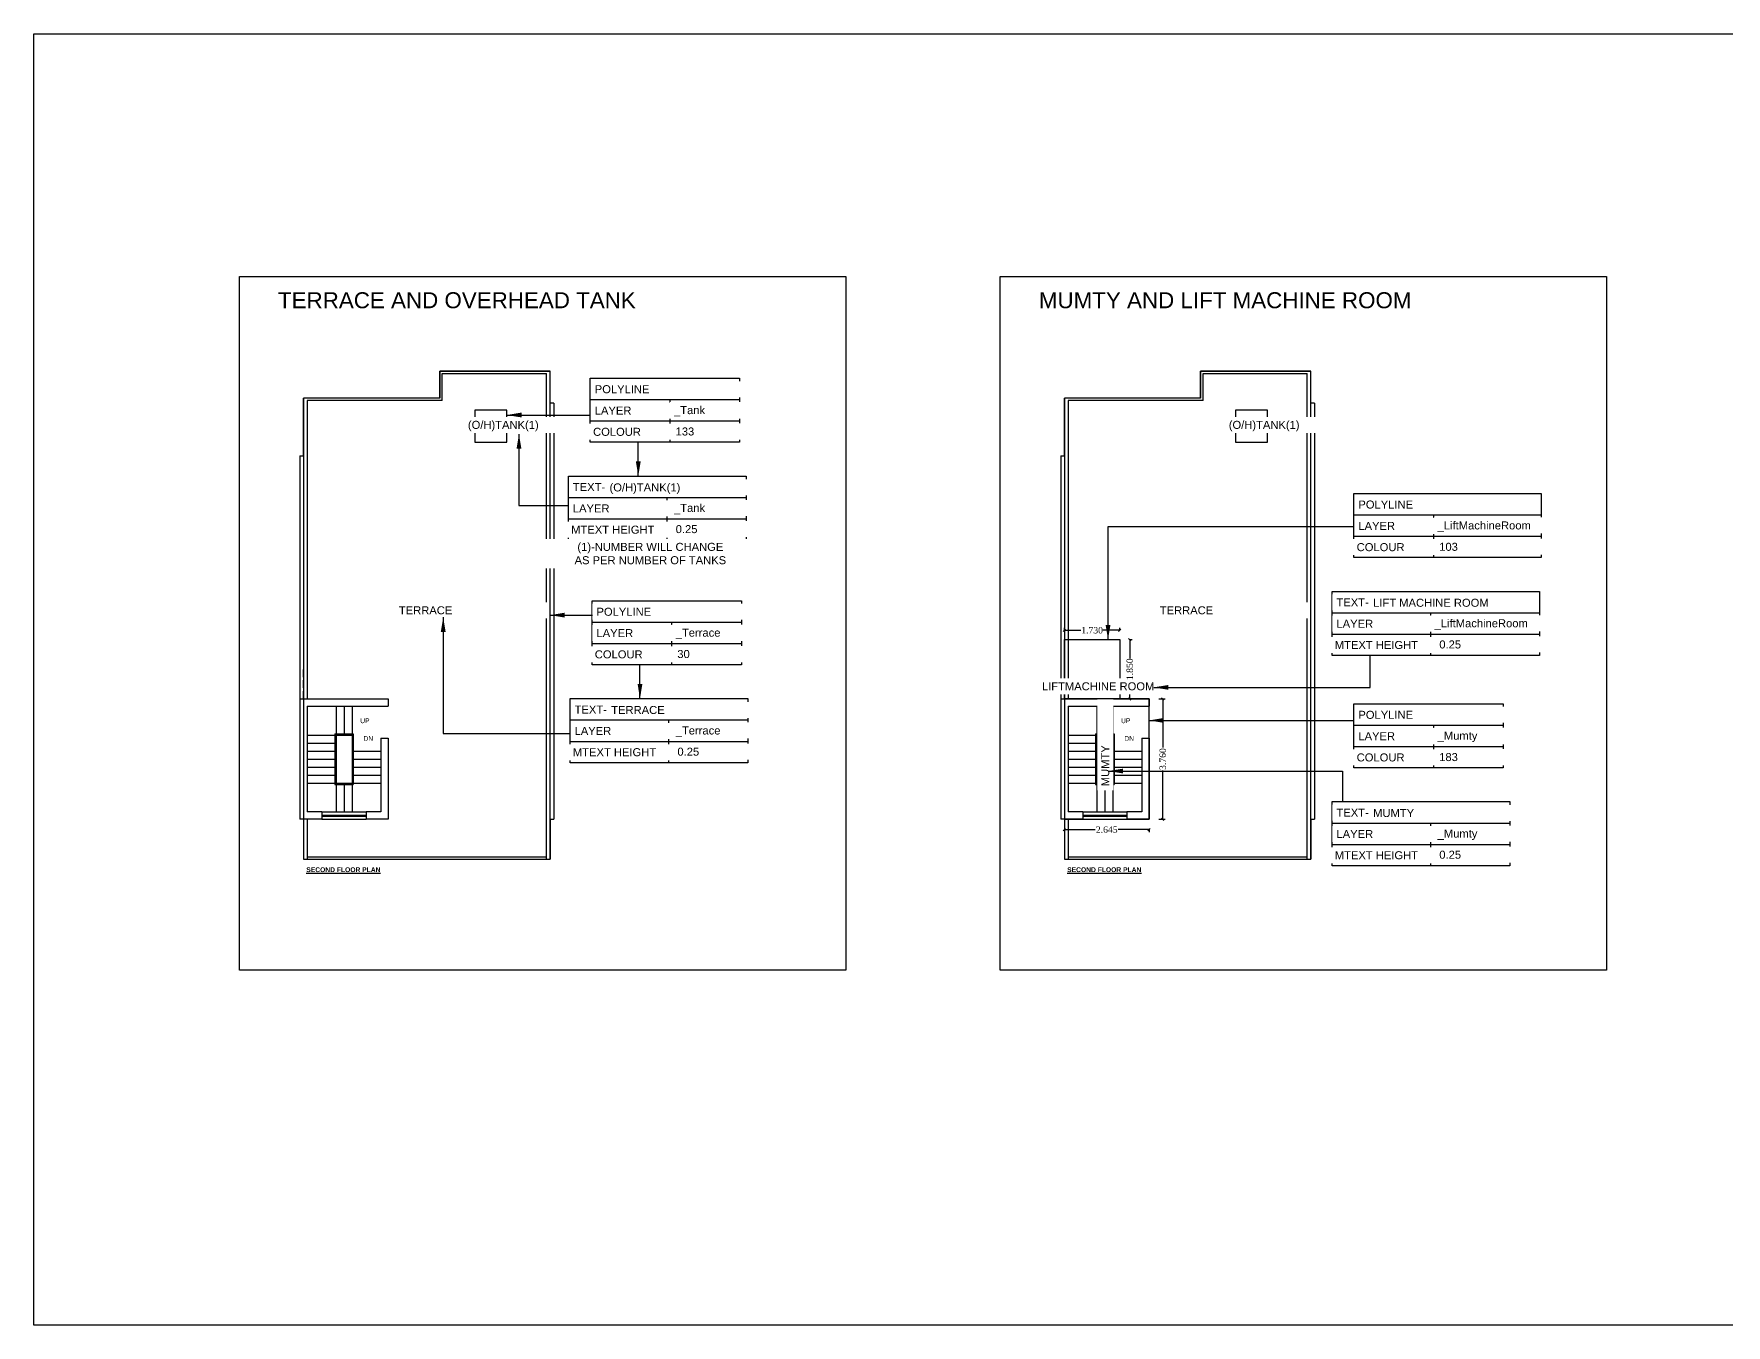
# Model space of a CAD drawing. Header units: metres. Extents: x 180 to 389, y -165 to 195.
# Drawn here: x 180.4 to 233.3, y -56 to -15.6 of the extents above; entities that cross this region are included whole.
import ezdxf

# ---------------------------------------------------------------- set-up
doc = ezdxf.new("R2010")
doc.units = ezdxf.units.M
doc.header["$LTSCALE"] = 2
doc.header["$MEASUREMENT"] = 0
doc.linetypes.add('ACAD_ISO02W100', pattern=[15, 12, -3])
for name, color, linetype in [('_Dimension', 87, 'Continuous'), ('_LiftMachineRoom', 103, 'Continuous'), ('_Mumty', 183, 'Continuous'), ('_Tank', 133, 'Continuous'), ('_Terrace', 30, 'Continuous')]:
    doc.layers.add(name, color=color, linetype=linetype)
doc.styles.add('DRAWING', font='times.ttf', dxfattribs={"height": 0.2})
doc.styles.get("Standard").update_dxf_attribs({"font": 'arial.ttf'})
doc.dimstyles.new('Copy of DRAWING', dxfattribs={"dimtxt": 0.2, "dimasz": 0.46, "dimexe": 0.076, "dimexo": 0.3, "dimgap": 0.037, "dimtad": 0, "dimdec": 3, "dimzin": 0, "dimdsep": 46, "dimtxsty": 'DRAWING', "dimblk": 'ARCHTICK', "dimtsz": 0.037, "dimcen": 0.09, "dimclre": 256, "dimclrt": 256, "dimadec": 0, "dimazin": 0, "dimtfac": 1, "dimtdec": 3, "dimtix": 1, "dimtofl": 0, "dimtmove": 2, "dimatfit": 3, "dimfxl": 1, "dimtolj": 1, "dimtzin": 0, "dimarcsym": 0})
doc.dimstyles.new('DRAWING', dxfattribs={"dimtxt": 0.2, "dimasz": 0.076, "dimexe": 0.076, "dimexo": 0.3, "dimgap": 0.037, "dimtad": 0, "dimdec": 3, "dimzin": 0, "dimdsep": 46, "dimtxsty": 'DRAWING', "dimblk": 'ARCHTICK', "dimtsz": 0.037, "dimcen": 0.09, "dimclre": 256, "dimclrt": 256, "dimadec": 0, "dimazin": 0, "dimtfac": 1, "dimtdec": 3, "dimtix": 1, "dimtofl": 0, "dimtmove": 2, "dimatfit": 3, "dimfxl": 1, "dimtolj": 1, "dimtzin": 0, "dimarcsym": 0})

# ---------------------------------------------------------------- blocks, each defined once
blk = doc.blocks.new('_ArchTick')
blk = doc.blocks.new('*D396')
at = {"layer": '_Dimension', "linetype": 'ByBlock', "lineweight": -2, "ltscale": 0.01}
for p, q in [((215.545, -36.406), (215.748, -36.406)), ((215.545, -40.166), (215.748, -40.166))]:
    blk.add_line(p, q, dxfattribs=at)
at = {"layer": '_Dimension', "color": 0, "linetype": 'ByBlock', "lineweight": -2, "ltscale": 0.01}
for p, q in [((215.709, -36.443), (215.635, -36.369)), ((215.672, -36.406), (215.672, -37.928)), ((215.672, -40.166), (215.672, -38.644)), ((215.635, -40.129), (215.709, -40.203))]:
    blk.add_line(p, q, dxfattribs=at)
at = {"layer": 'Defpoints', "color": 0, "ltscale": 0.01}
for p in [(215.245, -36.406), (215.245, -40.166), (215.672, -40.166)]:
    blk.add_point(p, dxfattribs=at)
at = {"layer": '_Dimension', "ltscale": 0.01, "insert": (215.672, -38.286), "char_height": 0.2, "attachment_point": 5, "rotation": 90, "style": 'DRAWING'}
blk.add_mtext('\\A1;3.760', dxfattribs=at)
blk = doc.blocks.new('*D397')
at = {"layer": '_Dimension', "color": 0, "linetype": 'ByBlock', "lineweight": -2, "ltscale": 0.01}
for p, q in [((212.637, -40.453), (212.563, -40.527)), ((212.6, -40.49), (213.566, -40.49)), ((215.245, -40.49), (214.279, -40.49)), ((215.208, -40.527), (215.282, -40.453))]:
    blk.add_line(p, q, dxfattribs=at)
at = {"layer": '_Dimension', "linetype": 'ByBlock', "lineweight": -2, "ltscale": 0.01}
for p, q in [((212.6, -40.466), (212.6, -40.566)), ((215.245, -40.466), (215.245, -40.566))]:
    blk.add_line(p, q, dxfattribs=at)
at = {"layer": 'Defpoints', "color": 0, "ltscale": 0.01}
for p in [(212.6, -40.166), (215.245, -40.166), (215.245, -40.49)]:
    blk.add_point(p, dxfattribs=at)
at = {"layer": '_Dimension', "ltscale": 0.01, "insert": (213.922, -40.49), "char_height": 0.2, "attachment_point": 5, "style": 'DRAWING'}
blk.add_mtext('\\A1;2.645', dxfattribs=at)
blk = doc.blocks.new('*D398')
at = {"layer": '_Dimension', "color": 0, "linetype": 'ByBlock', "lineweight": -2, "ltscale": 0.01}
for p, q in [((214.679, -34.592), (214.605, -34.518)), ((214.642, -34.555), (214.642, -35.134)), ((214.642, -36.406), (214.642, -35.827)), ((214.605, -36.369), (214.679, -36.443))]:
    blk.add_line(p, q, dxfattribs=at)
at = {"layer": '_Dimension', "linetype": 'ByBlock', "lineweight": -2, "ltscale": 0.01}
for p, q in [((214.63, -34.555), (214.718, -34.555)), ((214.63, -36.406), (214.718, -36.406))]:
    blk.add_line(p, q, dxfattribs=at)
at = {"layer": 'Defpoints', "color": 0, "ltscale": 0.01}
for p in [(214.33, -34.555), (214.33, -36.406), (214.642, -36.406)]:
    blk.add_point(p, dxfattribs=at)
at = {"layer": '_Dimension', "ltscale": 0.01, "insert": (214.642, -35.48), "char_height": 0.2, "attachment_point": 5, "rotation": 90, "style": 'DRAWING'}
blk.add_mtext('\\A1;1.850', dxfattribs=at)
blk = doc.blocks.new('*D407')
at = {"layer": '_Dimension', "color": 0, "linetype": 'ByBlock', "lineweight": -2, "ltscale": 0.01}
for p, q in [((212.637, -34.227), (212.563, -34.301)), ((212.6, -34.264), (213.118, -34.264)), ((214.33, -34.264), (213.812, -34.264)), ((214.293, -34.301), (214.367, -34.227))]:
    blk.add_line(p, q, dxfattribs=at)
at = {"layer": '_Dimension', "linetype": 'ByBlock', "lineweight": -2, "ltscale": 0.01}
for p, q in [((212.6, -34.255), (212.6, -34.188)), ((214.33, -34.255), (214.33, -34.188))]:
    blk.add_line(p, q, dxfattribs=at)
at = {"layer": 'Defpoints', "color": 0, "ltscale": 0.01}
for p in [(214.33, -34.264), (212.6, -34.555), (214.33, -34.555)]:
    blk.add_point(p, dxfattribs=at)
at = {"layer": '_Dimension', "ltscale": 0.01, "insert": (213.465, -34.264), "char_height": 0.2, "attachment_point": 5, "style": 'DRAWING'}
blk.add_mtext('\\A1;1.730', dxfattribs=at)

msp = doc.modelspace()

# ---------------------------------------------------------------- linework, layer by layer
at = {"ltscale": 0.01}
for p, q in [((193.0868, -26.1657), (196.5318, -26.1657)), ((193.0868, -27.0107), (193.0868, -26.1657)), ((193.1668, -27.0907), (193.1668, -26.2457)), ((193.1668, -26.2457), (196.4168, -26.2457)), ((196.4168, -41.4157), (196.4168, -26.2457)), ((196.5318, -27.1657), (196.5318, -26.1657)), ((216.855, -26.1657), (220.3, -26.1657)), ((216.855, -27.0107), (216.855, -26.1657)), ((216.935, -27.0907), (216.935, -26.2457)), ((216.935, -26.2457), (220.185, -26.2457)), ((220.185, -41.4157), (220.185, -26.2457)), ((220.3, -27.1657), (220.3, -26.1657)), ((193.0868, -27.0107), (188.8318, -27.0107)), ((188.8318, -28.8107), (188.8318, -27.0107)), ((188.9468, -27.0907), (188.9468, -36.4057)), ((193.1668, -27.0907), (188.9468, -27.0907)), ((196.6468, -27.1657), (196.5318, -27.1657)), ((196.6468, -27.1657), (196.6468, -40.1657)), ((197.7902, -27.0583), (202.4544, -27.0583)), ((216.855, -27.0107), (212.6, -27.0107)), ((212.6, -28.8107), (212.6, -27.0107)), ((212.715, -27.0907), (212.715, -36.4057)), ((216.935, -27.0907), (212.715, -27.0907)), ((220.415, -27.1657), (220.3, -27.1657)), ((220.415, -27.1657), (220.415, -40.1657)), ((188.7168, -28.8107), (188.7168, -36.4057)), ((188.7168, -28.8107), (188.8318, -28.8107)), ((212.485, -28.8107), (212.485, -36.4057)), ((212.485, -28.8107), (212.6, -28.8107)), ((197.1063, -30.114), (202.6591, -30.114)), ((221.6441, -30.6603), (227.4908, -30.6603)), ((197.1063, -30.7813), (202.6591, -30.7813)), ((221.6441, -31.3276), (227.4908, -31.3276)), ((220.9602, -33.7159), (227.4396, -33.7159)), ((197.8437, -34.0092), (202.5079, -34.0092)), ((197.8437, -34.6765), (202.5079, -34.6765)), ((220.9602, -34.3832), (227.4396, -34.3832)), ((188.7168, -36.4057), (188.7168, -40.1657)), ((188.7168, -36.4057), (191.4768, -36.4057)), ((188.8318, -36.4057), (188.8318, -40.1657)), ((191.4768, -36.4057), (191.4768, -36.6357)), ((212.485, -36.4057), (212.485, -40.1657)), ((212.485, -36.4057), (215.245, -36.4057)), ((212.6, -36.4057), (212.6, -40.1657)), ((215.245, -36.4057), (215.245, -36.6357)), ((188.9468, -36.6357), (188.9468, -39.9357)), ((188.9468, -36.6357), (191.4768, -36.6357)), ((189.8468, -36.6357), (189.8468, -39.9357)), ((189.8468, -36.6357), (189.8468, -39.9357)), ((190.0968, -36.6357), (190.0968, -37.5357)), ((190.3468, -36.6357), (190.3468, -37.5357)), ((212.715, -36.6357), (212.715, -39.9357)), ((212.715, -36.6357), (215.245, -36.6357)), ((213.615, -36.6357), (213.615, -39.9357)), ((213.615, -36.6357), (213.615, -39.9357)), ((213.865, -36.6357), (213.865, -37.5357)), ((214.115, -36.6357), (214.115, -37.5357)), ((189.8068, -37.4957), (190.3868, -37.4957)), ((189.8068, -37.4957), (189.8068, -39.0757)), ((189.8268, -37.5157), (190.3668, -37.5157)), ((189.8268, -37.5157), (189.8268, -39.0557)), ((190.3668, -37.5157), (190.3668, -39.0557)), ((190.3868, -37.4957), (190.3868, -39.0757)), ((197.1599, -37.0648), (202.7126, -37.0648)), ((213.575, -37.4957), (214.155, -37.4957)), ((213.575, -37.4957), (213.575, -39.0757)), ((213.595, -37.5157), (214.135, -37.5157)), ((213.595, -37.5157), (213.595, -39.0557)), ((214.135, -37.5157), (214.135, -39.0557)), ((214.155, -37.4957), (214.155, -39.0757)), ((221.6441, -37.2276), (226.3082, -37.2276)), ((188.9468, -37.5357), (190.3468, -37.5357)), ((188.9468, -37.7857), (189.8468, -37.7857)), ((188.9468, -38.0357), (189.8468, -38.0357)), ((190.3468, -37.5357), (190.3468, -39.9357)), ((190.3468, -38.0357), (191.2468, -38.0357)), ((191.2468, -37.6357), (191.2468, -39.9357)), ((191.2468, -37.6357), (191.4768, -37.6357)), ((191.4768, -37.6357), (191.4768, -40.1657)), ((197.1599, -37.7321), (202.7126, -37.7321)), ((212.715, -37.5357), (214.115, -37.5357)), ((212.715, -37.7857), (213.615, -37.7857)), ((212.715, -38.0357), (213.615, -38.0357)), ((214.115, -37.5357), (214.115, -39.9357)), ((214.115, -38.0357), (215.015, -38.0357)), ((215.015, -37.6357), (215.015, -39.9357)), ((215.015, -37.6357), (215.245, -37.6357)), ((215.245, -37.6357), (215.245, -40.1657)), ((221.6441, -37.8949), (226.3082, -37.8949)), ((188.9468, -38.2857), (189.8468, -38.2857)), ((188.9468, -38.5357), (189.8468, -38.5357)), ((190.3468, -38.2857), (191.2468, -38.2857)), ((190.3468, -38.5357), (191.2468, -38.5357)), ((212.715, -38.2857), (213.615, -38.2857)), ((212.715, -38.5357), (213.615, -38.5357)), ((214.115, -38.2857), (215.015, -38.2857)), ((214.115, -38.5357), (215.015, -38.5357)), ((188.9468, -38.7857), (189.8468, -38.7857)), ((188.9468, -39.0357), (191.2468, -39.0357)), ((189.8068, -39.0757), (190.3868, -39.0757)), ((189.8268, -39.0557), (190.3668, -39.0557)), ((190.0968, -39.0357), (190.0968, -39.9357)), ((190.3468, -38.7857), (191.2468, -38.7857)), ((212.715, -38.7857), (213.615, -38.7857)), ((212.715, -39.0357), (215.015, -39.0357)), ((213.575, -39.0757), (214.155, -39.0757)), ((213.595, -39.0557), (214.135, -39.0557)), ((213.865, -39.0357), (213.865, -39.9357)), ((214.115, -38.7857), (215.015, -38.7857)), ((189.4068, -40.1657), (188.7168, -40.1657)), ((188.8318, -40.1657), (188.8318, -41.4157)), ((189.4068, -39.9357), (188.9468, -39.9357)), ((188.9468, -40.1657), (188.9468, -41.4157)), ((189.4068, -39.9357), (189.4068, -40.1657)), ((189.4068, -39.9357), (190.7868, -39.9357)), ((189.4068, -40.0357), (190.7868, -40.0357)), ((189.4068, -40.0657), (190.7868, -40.0657)), ((189.4068, -40.1657), (190.7868, -40.1657)), ((191.2468, -39.9357), (190.7868, -39.9357)), ((190.7868, -39.9357), (190.7868, -40.1657)), ((191.4768, -40.1657), (190.7868, -40.1657)), ((196.5318, -40.1657), (196.6468, -40.1657)), ((196.5318, -40.1657), (196.5318, -41.4157)), ((213.175, -40.1657), (212.485, -40.1657)), ((212.6, -40.1657), (212.6, -41.4157)), ((213.175, -39.9357), (212.715, -39.9357)), ((212.715, -40.1657), (212.715, -41.4157)), ((213.175, -39.9357), (213.175, -40.1657)), ((213.175, -39.9357), (214.555, -39.9357)), ((213.175, -40.0357), (214.555, -40.0357)), ((213.175, -40.0657), (214.555, -40.0657)), ((213.175, -40.1657), (214.555, -40.1657)), ((215.015, -39.9357), (214.555, -39.9357)), ((214.555, -39.9357), (214.555, -40.1657)), ((215.245, -40.1657), (214.555, -40.1657)), ((220.3, -40.1657), (220.415, -40.1657)), ((220.3, -40.1657), (220.3, -41.4157)), ((220.9602, -40.2832), (226.513, -40.2832)), ((220.9602, -40.9505), (226.513, -40.9505)), ((188.8318, -41.4157), (196.5318, -41.4157)), ((188.9468, -41.3357), (196.4168, -41.3357)), ((212.6, -41.4157), (220.3, -41.4157)), ((212.715, -41.3357), (220.185, -41.3357))]:
    msp.add_line(p, q, dxfattribs=at)
at = {"linetype": 'ACAD_ISO02W100', "ltscale": 0.01}
for p, q in [((188.8318, -36.4057), (188.8318, -35.4057)), ((212.6, -36.4057), (212.6, -35.4057))]:
    msp.add_line(p, q, dxfattribs=at)
at = {"ltscale": 0.01}
for points in [[(180.407, -15.635), (389.0953, -15.635), (389.0953, -55.9661), (180.407, -55.9661)], [(197.1063, -29.4467), (202.6591, -29.4467), (202.6591, -31.4486), (197.1063, -31.4486)], [(221.6441, -29.993), (227.4908, -29.993), (227.4908, -31.9949), (221.6441, -31.9949)], [(220.9602, -33.0486), (227.4396, -33.0486), (227.4396, -35.0505), (220.9602, -35.0505)], [(197.8437, -33.3419), (202.5079, -33.3419), (202.5079, -35.3438), (197.8437, -35.3438)], [(197.1599, -36.3975), (202.7126, -36.3975), (202.7126, -38.3994), (197.1599, -38.3994)], [(221.6441, -36.5603), (226.3082, -36.5603), (226.3082, -38.5622), (221.6441, -38.5622)], [(220.9602, -39.6159), (226.513, -39.6159), (226.513, -41.6178), (220.9602, -41.6178)]]:
    msp.add_lwpolyline(points, close=True, dxfattribs=at)
at = {"layer": '_Mumty', "ltscale": 0.01}
msp.add_lwpolyline([(215.245, -36.4057), (212.6, -36.4057), (212.6, -40.1657), (215.245, -40.1657)], close=True, dxfattribs=at)
at = {"layer": '_Tank', "ltscale": 0.01}
for points in [[(194.1806, -28.3876), (195.1806, -28.3876), (195.1806, -27.3876), (194.1806, -27.3876)], [(217.9487, -28.3876), (218.9487, -28.3876), (218.9487, -27.3876), (217.9487, -27.3876)]]:
    msp.add_lwpolyline(points, close=True, dxfattribs=at)
at = {"layer": '_Terrace', "ltscale": 0.01}
for points in [[(188.8318, -27.0107), (188.8318, -41.4157), (196.5318, -41.4157), (196.5318, -26.1657), (193.0868, -26.1657), (193.0868, -27.0107)], [(212.6, -27.0107), (212.6, -41.4157), (220.3, -41.4157), (220.3, -26.1657), (216.855, -26.1657), (216.855, -27.0107)]]:
    msp.add_lwpolyline(points, close=True, dxfattribs=at)

# ---------------------------------------------------------------- texts
at = {"ltscale": 0.01, "char_height": 0.15, "width": 2.413672, "attachment_point": 1}
for s, insert in [('UP', (190.6023, -37.0138)), ('UP', (214.3705, -37.0138)), ('DN', (190.7031, -37.5661)), ('DN', (214.4713, -37.5661)), ('\\fArial|b1|i0|c0|p34;\\LSECOND FLOOR PLAN', (188.9186, -41.6668)), ('\\fArial|b1|i0|c0|p34;\\LSECOND FLOOR PLAN', (212.6867, -41.6668))]:
    msp.add_mtext(s, dxfattribs=dict(at, insert=insert))

# ---------------------------------------------------------------- dimensions: what is measured, and where the dimension line sits
at = {"layer": '_Dimension', "ltscale": 0.01}
dim = msp.add_linear_dim(base=(215.6715, -40.1657), p1=(215.245, -36.4057), p2=(215.245, -40.1657), angle=90, dimstyle='DRAWING', dxfattribs=at)
dim.commit()
dim.dimension.update_dxf_attribs({"geometry": '*D396', "text_midpoint": (215.6715, -38.2857)})
dim = msp.add_linear_dim(base=(215.245, -40.4904), p1=(212.6, -40.1657), p2=(215.245, -40.1657), dimstyle='Copy of DRAWING', dxfattribs=at)
dim.commit()
dim.dimension.update_dxf_attribs({"geometry": '*D397', "text_midpoint": (213.9225, -40.4904)})

# ---------------------------------------------------------------- next in the draw order: texts
at = {"layer": '_Mumty', "ltscale": 0.01, "insert": (213.7494, -39.1352), "char_height": 0.25, "width": 4.517248, "attachment_point": 1, "rotation": 90, "bg_fill": 2}
msp.add_mtext('MUMTY', dxfattribs=at)
at = {"layer": '_Tank', "ltscale": 0.01, "char_height": 0.25, "width": 4.517248, "attachment_point": 1, "bg_fill": 2}
for insert in [(193.966, -27.7221), (217.7342, -27.7221)]:
    msp.add_mtext('(O/H)TANK(1)', dxfattribs=dict(at, insert=insert))
at = {"layer": '_Terrace', "ltscale": 0.01, "char_height": 0.25, "width": 4.517248, "attachment_point": 1, "bg_fill": 2}
for insert in [(191.8109, -33.5146), (215.579, -33.5146)]:
    msp.add_mtext('TERRACE', dxfattribs=dict(at, insert=insert))

# ---------------------------------------------------------------- next in the draw order: linework, layer by layer
at = {"ltscale": 0.01}
msp.add_line((197.7902, -27.7256), (202.4544, -27.7256), dxfattribs=at)
for points in [[(186.8272, -23.2175), (205.7678, -23.2175), (205.7678, -44.8823), (186.8272, -44.8823)], [(210.5954, -23.2175), (229.5359, -23.2175), (229.5359, -44.8823), (210.5954, -44.8823)], [(197.7902, -26.391), (202.4544, -26.391), (202.4544, -28.3929), (197.7902, -28.3929)]]:
    msp.add_lwpolyline(points, close=True, dxfattribs=at)
at = {"layer": '_LiftMachineRoom', "ltscale": 0.01}
msp.add_lwpolyline([(212.6, -34.5552), (214.3303, -34.5552), (214.3303, -36.4057), (212.6, -36.4057)], close=True, dxfattribs=at)

# ---------------------------------------------------------------- next in the draw order: dimensions: what is measured, and where the dimension line sits
at = {"layer": '_Dimension', "ltscale": 0.01}
dim = msp.add_linear_dim(base=(214.3303, -34.2635), p1=(212.6, -34.5552), p2=(214.3303, -34.5552), dimstyle='Copy of DRAWING', dxfattribs=at)
dim.commit()
dim.dimension.update_dxf_attribs({"geometry": '*D407', "text_midpoint": (213.4651, -34.2635)})
dim = msp.add_linear_dim(base=(214.64186, -36.40569), p1=(214.33034, -34.5552), p2=(214.33034, -36.40569), angle=90, dimstyle='Copy of DRAWING', dxfattribs=at)
dim.commit()
dim.dimension.update_dxf_attribs({"geometry": '*D398', "text_midpoint": (214.64186, -35.48045)})

# ---------------------------------------------------------------- next in the draw order: texts
at = {"ltscale": 0.01, "attachment_point": 1, "bg_fill": 2}
for s, insert, char_height, width in [('TERRACE AND OVERHEAD TANK', (188.0338, -23.7047), 0.5, 12.588293), ('MUMTY AND LIFT MACHINE ROOM', (211.8019, -23.7047), 0.5, 12.588293), ('POLYLINE', (197.9292, -26.609), 0.25, 4.517248), ('TEXT-', (197.2453, -29.6646), 0.25, 4.517248), ('POLYLINE', (221.783, -30.2109), 0.25, 4.517248), ('TEXT-', (221.0992, -33.2665), 0.25, 4.517248), ('POLYLINE', (197.9827, -33.5598), 0.25, 4.517248), ('TEXT-', (197.2988, -36.6154), 0.25, 4.517248), ('POLYLINE', (221.783, -36.7782), 0.25, 4.517248), ('TEXT-', (221.0992, -39.8339), 0.25, 4.517248)]:
    msp.add_mtext(s, dxfattribs=dict(at, insert=insert, char_height=char_height, width=width))
at = {"layer": '_LiftMachineRoom', "ltscale": 0.01, "insert": (211.8977, -35.8883), "char_height": 0.25, "width": 4.517248, "attachment_point": 1, "bg_fill": 2}
msp.add_mtext('LIFTMACHINE ROOM', dxfattribs=at)

# ---------------------------------------------------------------- next in the draw order: linework, layer by layer
at = {"ltscale": 0.01}
for p, q in [((200.2734, -27.0583), (200.2734, -28.3929)), ((200.1796, -30.114), (200.1796, -31.4486)), ((224.1272, -30.6603), (224.1272, -31.9949)), ((224.0334, -33.7159), (224.0334, -35.0505)), ((200.3269, -34.0092), (200.3269, -35.3438)), ((200.2331, -37.0648), (200.2331, -38.3994)), ((224.1272, -37.2276), (224.1272, -38.5622)), ((224.0334, -40.2832), (224.0334, -41.6178))]:
    msp.add_line(p, q, dxfattribs=at)

# ---------------------------------------------------------------- next in the draw order: leaders
msp.add_leader([(213.9755, -38.6598), (221.2892, -38.6598), (221.2892, -39.6159)], dimstyle='Copy of DRAWING', dxfattribs=at)

# ---------------------------------------------------------------- next in the draw order: texts
at = {"ltscale": 0.01, "char_height": 0.25, "width": 4.517248, "attachment_point": 1, "bg_fill": 2}
for insert in [(197.9292, -27.2763), (197.2453, -30.3319), (221.783, -30.8782), (221.0992, -33.9338), (197.9827, -34.2271), (197.2988, -37.2827), (221.783, -37.4455), (221.0992, -40.5012)]:
    msp.add_mtext('LAYER', dxfattribs=dict(at, insert=insert))

# ---------------------------------------------------------------- next in the draw order: texts
for s, insert in [('_Tank', (200.405, -27.2617)), ('(O/H)TANK(1)', (198.3906, -29.6766)), ('MTEXT HEIGHT', (197.1929, -30.9954)), ('_LiftMachineRoom', (224.2588, -30.8636)), ('LIFT MACHINE ROOM', (222.2444, -33.2785)), ('_Terrace', (200.4585, -34.2125)), ('MTEXT HEIGHT', (221.0467, -34.5974)), ('TERRACE', (198.4441, -36.6274)), ('_Mumty', (224.2588, -37.4309)), ('MTEXT HEIGHT', (197.2464, -37.9463)), ('MUMTY', (222.2444, -39.8458)), ('MTEXT HEIGHT', (221.0467, -41.1647))]:
    msp.add_mtext(s, dxfattribs=dict(at, insert=insert))

# ---------------------------------------------------------------- next in the draw order: leaders
at = {"ltscale": 0.01}
for points in [[(195.5617, -28.1337), (195.5617, -30.3701), (197.1063, -30.3701)], [(196.5318, -33.7907), (197.8437, -33.7907)], [(193.1954, -33.855), (193.1954, -37.488), (197.1599, -37.488)], [(215.245, -37.0788), (221.6441, -37.0788)]]:
    msp.add_leader(points, dimstyle='Copy of DRAWING', override={"dimgap": 0.037, "dimtad": 0}, dxfattribs=at)

# ---------------------------------------------------------------- next in the draw order: texts
at = {"ltscale": 0.01, "char_height": 0.25, "width": 4.517248, "attachment_point": 1, "bg_fill": 2}
for s, insert in [('COLOUR', (197.8768, -27.9398)), ('0.25', (200.4576, -30.9786)), ('COLOUR', (221.7306, -31.5418)), ('COLOUR', (197.9303, -34.8907)), ('0.25', (224.3115, -34.5806)), ('0.25', (200.5111, -37.9294)), ('COLOUR', (221.7306, -38.1091)), ('0.25', (224.3115, -41.1479))]:
    msp.add_mtext(s, dxfattribs=dict(at, insert=insert))

# ---------------------------------------------------------------- next in the draw order: leaders
at = {"ltscale": 0.01}
msp.add_leader([(215.3907, -36.047), (222.1513, -36.047), (222.1513, -35.0505)], dimstyle='Copy of DRAWING', dxfattribs=at)

# ---------------------------------------------------------------- next in the draw order: texts
at = {"ltscale": 0.01, "char_height": 0.25, "attachment_point": 1, "bg_fill": 2}
for s, insert, width in [('133', (200.4542, -27.929), 4.517248), ('_Tank', (200.405, -30.3173), 4.517248), ('\\pxqc;(1)-NUMBER WILL CHANGE \\PAS PER NUMBER OF TANKS', (193.7741, -31.5328), 11.783656), ('103', (224.308, -31.5309), 4.517248), ('_LiftMachineRoom', (224.165, -33.9192), 4.517248), ('30', (200.5077, -34.8798), 4.517248), ('_Terrace', (200.4585, -37.2681), 4.517248), ('183', (224.308, -38.0982), 4.517248), ('_Mumty', (224.2588, -40.4865), 4.517248)]:
    msp.add_mtext(s, dxfattribs=dict(at, insert=insert, width=width))

# ---------------------------------------------------------------- next in the draw order: leaders
at = {"ltscale": 0.01}
for points in [[(195.1806, -27.5399), (197.7902, -27.5399)], [(199.2886, -29.4467), (199.2886, -28.3929)], [(199.3421, -36.3975), (199.3421, -35.3438)]]:
    msp.add_leader(points, dimstyle='Copy of DRAWING', override={"dimgap": 0.037, "dimtad": 0}, dxfattribs=at)
msp.add_leader([(213.9624, -34.5552), (213.9624, -31.025), (221.6441, -31.025)], dimstyle='Copy of DRAWING', dxfattribs=at)

doc.saveas('drawing.dxf')
